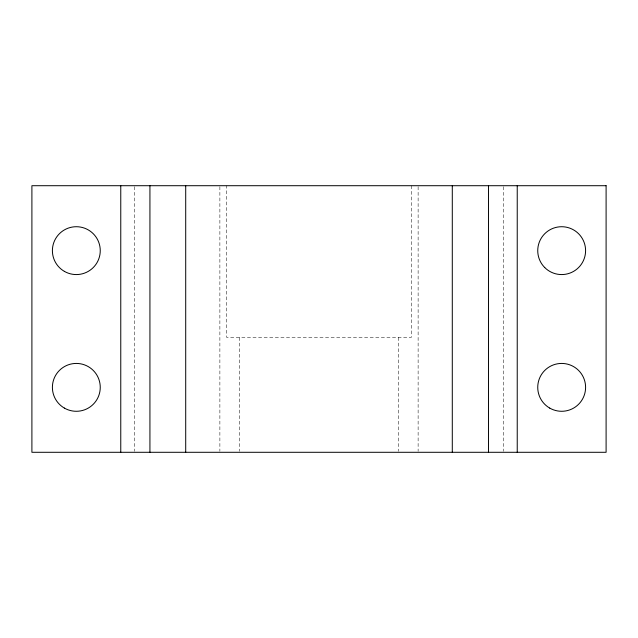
<?xml version="1.0" encoding="UTF-8"?>
<svg xmlns="http://www.w3.org/2000/svg" width="638" height="638" viewBox="0 0 638 638"><rect width="100%" height="100%" fill="white"/><g stroke="black" fill="none" stroke-linecap="round" stroke-linejoin="round"><path stroke-width="0.48" stroke-dasharray="3.19 2.39" d="M503.565 186.695L503.565 451.305M418.121 186.695L418.121 451.305M411.279 185.706L411.279 337.454L226.721 337.454L226.721 185.706M398.295 337.454L398.295 451.305M239.705 337.454L239.705 451.305M219.879 186.695L219.879 451.305M134.435 186.695L134.435 451.305"/><path stroke-width="0.96" d="M517.235 185.706L517.235 452.294M488.509 185.706L488.509 452.294M452.294 185.706L452.294 452.294M185.706 185.706L185.706 452.294M149.93 185.706L149.93 452.294M120.765 185.706L120.765 452.294M606.1 185.706L31.9 185.706L31.9 452.294L606.1 452.294L606.1 185.706M64.366 408.081A23.925 23.925 0 0 0 100.254 387.354A23.925 23.925 0 0 0 64.366 366.635A23.925 23.925 0 0 0 64.366 408.081M64.366 271.365A23.925 23.925 0 0 0 100.254 250.646A23.925 23.925 0 0 0 64.366 229.919A23.925 23.925 0 0 0 64.366 271.365M544.748 267.561A23.925 23.925 0 0 0 584.775 256.835A23.925 23.925 0 0 0 555.475 227.535A23.925 23.925 0 0 0 544.748 267.561M549.709 408.081A23.925 23.925 0 0 0 585.596 387.354A23.925 23.925 0 0 0 549.709 366.635A23.925 23.925 0 0 0 549.709 408.081"/></g></svg>
